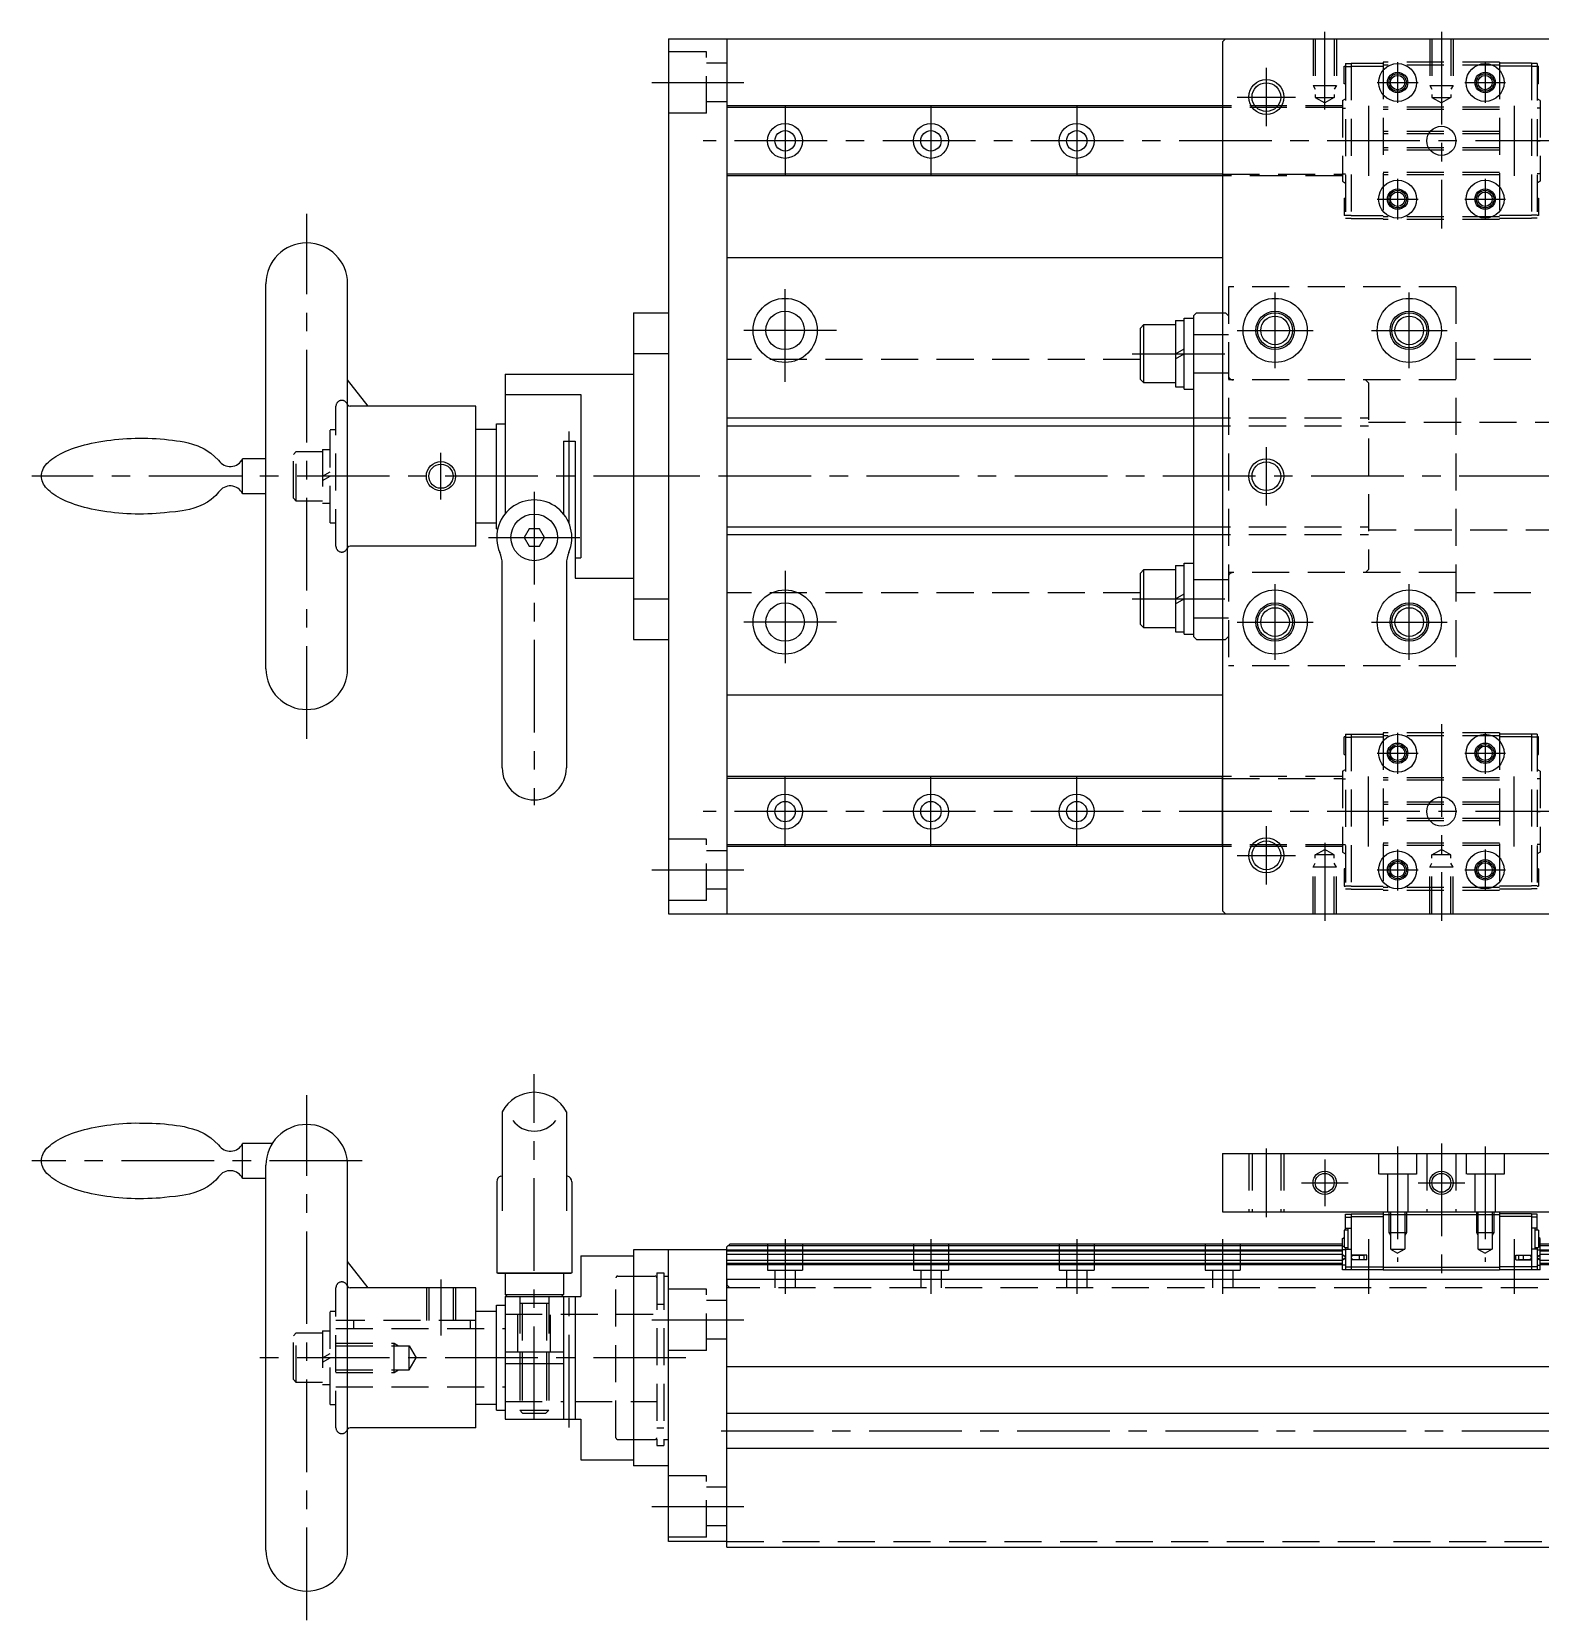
# Model space of a CAD drawing. Extents: x -2 to 677, y -8 to 277.
# Drawn here: x 234.7 to 493.3, y 5 to 277.3 of the extents above; entities that cross this region are included whole.
import ezdxf

# ---------------------------------------------------------------- set-up
doc = ezdxf.new("R2010")
doc.units = 0
doc.header["$LTSCALE"] = 0.5
doc.linetypes.add('CENTER', pattern=[50.8, 31.75, -6.35, 6.35, -6.35])
doc.linetypes.add('DASHED', pattern=[19.05, 12.7, -6.35])
for name, color, linetype in [('MSM_CENTER', 1, 'CENTER'), ('MSM_CONTINUOUS', 7, 'CONTINUOUS'), ('MSM_DASHED', 4, 'DASHED'), ('MSM_NARROW', 5, 'CONTINUOUS')]:
    doc.layers.add(name, color=color, linetype=linetype)

msp = doc.modelspace()

# ---------------------------------------------------------------- linework, layer by layer
at = {"layer": 'MSM_CENTER'}
for p, q in [((456.36, 264.01), (456.36, 277.34)), ((476.36, 277.34), (476.36, 243.64)), ((446.36, 261.14), (446.36, 271.14)), ((468.86, 272.14), (468.86, 265.14)), ((483.86, 272.14), (483.86, 265.14)), ((341.02, 268.64), (356.76, 268.64)), ((465.36, 268.64), (472.36, 268.64)), ((480.36, 268.64), (487.36, 268.64)), ((363.86, 264.64), (363.86, 252.64)), ((388.86, 264.64), (388.86, 252.64)), ((413.86, 264.64), (413.86, 252.64)), ((438.86, 264.64), (438.86, 252.64)), ((441.36, 266.14), (451.36, 266.14)), ((463.86, 264.64), (463.86, 252.64)), ((488.86, 264.64), (488.86, 252.64)), ((675.88, 258.64), (349.83, 258.64)), ((468.86, 252.14), (468.86, 245.14)), ((483.86, 252.14), (483.86, 245.14)), ((465.36, 248.64), (472.36, 248.64)), ((480.36, 248.64), (487.36, 248.64)), ((281.86, 156.14), (281.86, 246.14)), ((363.86, 217.34), (363.86, 234.94)), ((447.86, 219.64), (447.86, 232.64)), ((470.86, 219.64), (470.86, 232.64)), ((372.66, 226.14), (355.06, 226.14)), ((441.36, 226.14), (454.36, 226.14)), ((464.36, 226.14), (477.36, 226.14)), ((423.34, 222.14), (441.86, 222.14)), ((326.86, 192.99), (326.86, 208.81)), ((304.86, 197.14), (304.86, 205.14)), ((446.36, 196.14), (446.36, 206.14)), ((346.86, 201.14), (234.71, 201.14)), ((673.11, 201.14), (342.36, 201.14)), ((320.86, 198.47), (320.86, 144.76)), ((313.03, 190.64), (328.69, 190.64)), ((363.86, 184.94), (363.86, 167.34)), ((447.86, 169.64), (447.86, 182.64)), ((470.86, 169.64), (470.86, 182.64)), ((423.34, 180.14), (441.86, 180.14)), ((372.66, 176.14), (355.06, 176.14)), ((441.36, 176.14), (454.36, 176.14)), ((464.36, 176.14), (477.36, 176.14)), ((476.36, 158.64), (476.36, 124.93)), ((468.86, 157.14), (468.86, 150.14)), ((483.86, 157.14), (483.86, 150.14)), ((465.36, 153.64), (472.36, 153.64)), ((480.36, 153.64), (487.36, 153.64)), ((363.86, 137.64), (363.86, 149.64)), ((388.86, 137.64), (388.86, 149.64)), ((413.86, 137.64), (413.86, 149.64)), ((438.86, 137.64), (438.86, 149.64)), ((463.86, 137.64), (463.86, 149.64)), ((488.86, 137.64), (488.86, 149.64)), ((675.88, 143.64), (349.83, 143.64)), ((446.36, 131.14), (446.36, 141.14)), ((456.36, 138.27), (456.36, 124.93)), ((468.86, 137.14), (468.86, 130.14)), ((483.86, 137.14), (483.86, 130.14)), ((341.02, 133.64), (356.76, 133.64)), ((441.36, 136.14), (451.36, 136.14)), ((465.36, 133.64), (472.36, 133.64)), ((480.36, 133.64), (487.36, 133.64)), ((320.86, 39.5), (320.86, 98.6)), ((281.86, 5), (281.86, 95)), ((446.36, 74.12), (446.36, 85.88)), ((468.86, 86.23), (468.86, 66.42)), ((476.36, 86.75), (476.36, 63.5)), ((483.86, 86.23), (483.86, 66.42)), ((291.36, 83.75), (234.71, 83.75)), ((456.36, 84), (456.36, 76)), ((452.36, 80), (460.36, 80)), ((472.36, 80), (480.36, 80)), ((363.86, 70.32), (363.86, 60.98)), ((388.86, 70.32), (388.86, 60.98)), ((413.86, 70.32), (413.86, 60.98)), ((438.86, 70.32), (438.86, 60.98)), ((463.86, 70.32), (463.86, 60.98)), ((488.86, 70.32), (488.86, 60.98)), ((304.86, 63.43), (304.86, 53.81)), ((326.86, 38.07), (326.86, 61.95)), ((341.02, 56.5), (356.76, 56.5)), ((346.86, 50), (272.36, 50)), ((352.87, 37.5), (676.59, 37.5)), ((341.02, 24.5), (356.76, 24.5))]:
    msp.add_line(p, q, dxfattribs=at)
at = {"layer": 'MSM_CONTINUOUS'}
for p, q in [((343.86, 276.14), (673.86, 276.14)), ((343.86, 276.14), (343.86, 126.14)), ((353.86, 276.14), (353.86, 126.14)), ((438.86, 275.64), (439.36, 276.14)), ((438.86, 275.64), (438.86, 126.64)), ((439.36, 276.14), (513.36, 276.14)), ((438.86, 264.64), (353.86, 264.64)), ((438.86, 264.34), (353.86, 264.34)), ((438.86, 252.94), (353.86, 252.94)), ((438.86, 252.64), (353.86, 252.64)), ((353.86, 238.64), (438.86, 238.64)), ((274.86, 168.14), (274.86, 234.14)), ((288.86, 168.14), (288.86, 234.14)), ((337.86, 229.14), (343.86, 229.14)), ((337.86, 229.14), (337.86, 173.14)), ((434.36, 229.14), (433.86, 228.64)), ((434.36, 229.14), (438.86, 229.14)), ((424.76, 226.54), (425.36, 227.14)), ((424.76, 217.74), (424.76, 226.54)), ((425.36, 227.14), (430.76, 227.14)), ((425.36, 217.14), (425.36, 227.14)), ((430.76, 227.84), (432.26, 227.84)), ((430.76, 227.84), (430.76, 216.44)), ((432.26, 216.04), (432.26, 228.24)), ((432.26, 228.24), (433.86, 228.24)), ((433.86, 228.64), (433.86, 173.64)), ((337.86, 222.16), (343.86, 222.16)), ((430.76, 222.14), (432.26, 223)), ((430.76, 221.27), (432.26, 222.14)), ((315.86, 218.64), (315.86, 194.7)), ((315.86, 218.64), (337.86, 218.64)), ((292.41, 213.14), (288.86, 217.65)), ((425.36, 217.14), (424.76, 217.74)), ((430.76, 217.14), (425.36, 217.14)), ((430.76, 216.44), (432.26, 216.44)), ((432.26, 216.04), (433.86, 216.04)), ((310.86, 213.14), (289.28, 213.14)), ((310.86, 189.14), (310.86, 213.14)), ((315.86, 215.14), (328.86, 215.14)), ((328.86, 215.14), (328.86, 187.14)), ((314.36, 192.14), (314.36, 210.14)), ((314.36, 210.14), (315.86, 210.14)), ((353.86, 211.14), (433.86, 211.14)), ((245.59, 206.93), (246.23, 207.05)), ((246.23, 207.05), (246.89, 207.16)), ((246.89, 207.16), (247.56, 207.26)), ((247.56, 207.26), (248.24, 207.35)), ((248.24, 207.35), (248.92, 207.43)), ((248.92, 207.43), (249.62, 207.49)), ((249.62, 207.49), (250.32, 207.55)), ((250.32, 207.55), (251.03, 207.59)), ((251.03, 207.59), (251.74, 207.62)), ((251.74, 207.62), (252.46, 207.65)), ((252.46, 207.65), (253.17, 207.64)), ((253.17, 207.64), (253.89, 207.64)), ((253.89, 207.64), (254.61, 207.64)), ((254.61, 207.64), (255.33, 207.62)), ((255.33, 207.62), (256.04, 207.58)), ((256.04, 207.58), (256.74, 207.53)), ((256.74, 207.53), (257.44, 207.47)), ((257.44, 207.47), (258.14, 207.4)), ((258.14, 207.4), (258.82, 207.32)), ((258.82, 207.32), (259.5, 207.23)), ((259.5, 207.23), (260.16, 207.13)), ((260.16, 207.13), (260.82, 207.01)), ((260.82, 207.01), (261.55, 206.84)), ((314.36, 209.14), (310.86, 209.14)), ((325.86, 207.14), (325.86, 194.7)), ((325.86, 207.14), (327.86, 207.14)), ((327.86, 207.14), (327.86, 183.64)), ((238.15, 204.06), (238.49, 204.3)), ((238.49, 204.3), (238.85, 204.54)), ((238.85, 204.54), (239.23, 204.77)), ((239.23, 204.77), (239.65, 204.99)), ((239.65, 204.99), (240.08, 205.21)), ((240.08, 205.21), (240.54, 205.42)), ((240.54, 205.42), (241.02, 205.62)), ((241.02, 205.62), (241.53, 205.82)), ((241.53, 205.82), (242.05, 206)), ((242.05, 206), (242.6, 206.18)), ((242.6, 206.18), (243.16, 206.35)), ((243.16, 206.35), (243.74, 206.51)), ((243.74, 206.51), (244.34, 206.66)), ((244.34, 206.66), (244.96, 206.8)), ((244.96, 206.8), (245.59, 206.93)), ((261.55, 206.84), (262.26, 206.65)), ((262.26, 206.65), (263.16, 206.34)), ((263.16, 206.34), (264.25, 205.83)), ((264.25, 205.83), (265.41, 205.11)), ((265.41, 205.11), (266.75, 203.87)), ((236.38, 201.43), (236.42, 201.7)), ((236.42, 201.7), (236.5, 201.97)), ((236.5, 201.97), (236.6, 202.24)), ((236.6, 202.24), (236.74, 202.51)), ((236.74, 202.51), (236.9, 202.78)), ((236.9, 202.78), (237.09, 203.04)), ((237.09, 203.04), (237.32, 203.3)), ((237.32, 203.3), (237.57, 203.56)), ((237.57, 203.56), (237.85, 203.81)), ((237.85, 203.81), (238.15, 204.06)), ((274.86, 204.14), (270.86, 204.14)), ((270.86, 198.14), (270.86, 204.14)), ((236.36, 201.16), (236.38, 201.43)), ((236.38, 200.88), (236.36, 201.16)), ((236.42, 200.61), (236.38, 200.88)), ((236.5, 200.34), (236.42, 200.61)), ((236.6, 200.07), (236.5, 200.34)), ((236.74, 199.8), (236.6, 200.07)), ((236.9, 199.53), (236.74, 199.8)), ((237.09, 199.27), (236.9, 199.53)), ((237.32, 199.01), (237.09, 199.27)), ((237.57, 198.75), (237.32, 199.01)), ((237.85, 198.5), (237.57, 198.75)), ((238.15, 198.25), (237.85, 198.5)), ((238.49, 198.01), (238.15, 198.25)), ((238.85, 197.78), (238.49, 198.01)), ((239.23, 197.55), (238.85, 197.78)), ((239.65, 197.32), (239.23, 197.55)), ((240.08, 197.1), (239.65, 197.32)), ((240.54, 196.89), (240.08, 197.1)), ((241.02, 196.69), (240.54, 196.89)), ((241.53, 196.5), (241.02, 196.69)), ((242.05, 196.31), (241.53, 196.5)), ((242.6, 196.13), (242.05, 196.31)), ((243.16, 195.96), (242.6, 196.13)), ((264.07, 196.29), (263.32, 195.94)), ((264.84, 196.7), (264.07, 196.29)), ((265.44, 197.17), (264.84, 196.7)), ((266.25, 197.86), (265.44, 197.17)), ((266.75, 198.41), (266.25, 197.86)), ((274.86, 198.14), (270.86, 198.14)), ((243.74, 195.8), (243.16, 195.96)), ((244.34, 195.65), (243.74, 195.8)), ((244.96, 195.51), (244.34, 195.65)), ((245.59, 195.38), (244.96, 195.51)), ((246.23, 195.26), (245.59, 195.38)), ((246.89, 195.15), (246.23, 195.26)), ((247.56, 195.05), (246.89, 195.15)), ((248.24, 194.96), (247.56, 195.05)), ((248.92, 194.89), (248.24, 194.96)), ((249.62, 194.82), (248.92, 194.89)), ((250.32, 194.76), (249.62, 194.82)), ((251.03, 194.72), (250.32, 194.76)), ((251.74, 194.69), (251.03, 194.72)), ((252.46, 194.65), (251.74, 194.69)), ((253.18, 194.64), (252.46, 194.65)), ((253.89, 194.66), (253.18, 194.64)), ((254.61, 194.67), (253.89, 194.66)), ((255.33, 194.7), (254.61, 194.67)), ((256.04, 194.73), (255.33, 194.7)), ((256.74, 194.78), (256.04, 194.73)), ((257.44, 194.84), (256.74, 194.78)), ((258.31, 194.95), (257.44, 194.84)), ((259.33, 195.06), (258.31, 194.95)), ((260.49, 195.23), (259.33, 195.06)), ((261.74, 195.45), (260.49, 195.23)), ((262.52, 195.65), (261.74, 195.45)), ((263.32, 195.94), (262.52, 195.65)), ((310.86, 193.14), (314.36, 193.14)), ((314.36, 192.14), (314.59, 192.14)), ((320, 192.14), (319.13, 190.64)), ((321.73, 192.14), (320, 192.14)), ((322.59, 190.64), (321.73, 192.14)), ((353.86, 191.14), (433.86, 191.14)), ((310.86, 189.14), (289.28, 189.14)), ((319.13, 190.64), (320, 189.14)), ((320, 189.14), (321.73, 189.14)), ((321.73, 189.14), (322.59, 190.64)), ((315.36, 151.14), (315.36, 186.1)), ((326.37, 186.1), (326.37, 151.14)), ((327.86, 187.14), (328.86, 187.14)), ((430.76, 185.84), (432.26, 185.84)), ((430.76, 185.84), (430.76, 174.44)), ((432.26, 174.04), (432.26, 186.24)), ((432.26, 186.24), (433.86, 186.24)), ((327.86, 183.64), (337.86, 183.64)), ((424.76, 184.54), (425.36, 185.14)), ((424.76, 175.74), (424.76, 184.54)), ((425.36, 185.14), (430.76, 185.14)), ((425.36, 175.14), (425.36, 185.14)), ((337.86, 180.12), (343.86, 180.12)), ((430.76, 180.14), (432.26, 181)), ((430.76, 179.27), (432.26, 180.14)), ((425.36, 175.14), (424.76, 175.74)), ((430.76, 175.14), (425.36, 175.14)), ((430.76, 174.44), (432.26, 174.44)), ((337.86, 173.14), (343.86, 173.14)), ((432.26, 174.04), (433.86, 174.04)), ((434.36, 173.14), (433.86, 173.64)), ((434.36, 173.14), (438.86, 173.14)), ((353.86, 163.64), (438.86, 163.64)), ((438.86, 149.64), (353.86, 149.64)), ((438.86, 149.34), (353.86, 149.34)), ((438.86, 137.94), (353.86, 137.94)), ((438.86, 137.64), (353.86, 137.64)), ((343.86, 126.14), (673.86, 126.14)), ((438.86, 126.64), (439.36, 126.14)), ((439.36, 126.14), (513.36, 126.14)), ((247.56, 89.87), (248.24, 89.96)), ((248.24, 89.96), (248.92, 90.04)), ((248.92, 90.04), (249.62, 90.11)), ((249.62, 90.11), (250.32, 90.16)), ((250.32, 90.16), (251.03, 90.2)), ((251.03, 90.2), (251.74, 90.24)), ((251.74, 90.24), (252.46, 90.26)), ((252.46, 90.26), (253.17, 90.25)), ((253.17, 90.25), (253.89, 90.25)), ((253.89, 90.25), (254.61, 90.25)), ((254.61, 90.25), (255.33, 90.23)), ((255.33, 90.23), (256.04, 90.19)), ((256.04, 90.19), (256.74, 90.14)), ((256.74, 90.14), (257.44, 90.09)), ((257.44, 90.09), (258.14, 90.02)), ((258.14, 90.02), (258.82, 89.93)), ((258.82, 89.93), (259.5, 89.84)), ((315.36, 92.15), (315.36, 75.17)), ((326.37, 92.15), (326.37, 75.17)), ((238.85, 87.15), (239.23, 87.38)), ((239.23, 87.38), (239.65, 87.6)), ((239.65, 87.6), (240.08, 87.82)), ((240.08, 87.82), (240.54, 88.03)), ((240.54, 88.03), (241.02, 88.23)), ((241.02, 88.23), (241.53, 88.43)), ((241.53, 88.43), (242.05, 88.61)), ((242.05, 88.61), (242.6, 88.79)), ((242.6, 88.79), (243.16, 88.96)), ((243.16, 88.96), (243.74, 89.12)), ((243.74, 89.12), (244.34, 89.27)), ((244.34, 89.27), (244.96, 89.41)), ((244.96, 89.41), (245.59, 89.54)), ((245.59, 89.54), (246.23, 89.66)), ((246.23, 89.66), (246.89, 89.77)), ((246.89, 89.77), (247.56, 89.87)), ((259.5, 89.84), (260.16, 89.74)), ((260.16, 89.74), (260.82, 89.63)), ((260.82, 89.63), (261.55, 89.45)), ((261.55, 89.45), (262.26, 89.27)), ((262.26, 89.27), (263.16, 88.96)), ((263.16, 88.96), (264.25, 88.44)), ((264.25, 88.44), (265.41, 87.72)), ((265.41, 87.72), (266.75, 86.48)), ((236.42, 84.31), (236.5, 84.59)), ((236.5, 84.59), (236.6, 84.86)), ((236.6, 84.86), (236.74, 85.13)), ((236.74, 85.13), (236.9, 85.39)), ((236.9, 85.39), (237.09, 85.66)), ((237.09, 85.66), (237.32, 85.92)), ((237.32, 85.92), (237.57, 86.17)), ((237.57, 86.17), (237.85, 86.42)), ((237.85, 86.42), (238.15, 86.67)), ((238.15, 86.67), (238.49, 86.91)), ((238.49, 86.91), (238.85, 87.15)), ((275.95, 86.75), (270.86, 86.75)), ((270.86, 80.75), (270.86, 86.75)), ((438.86, 85), (438.86, 75)), ((438.86, 85), (588.86, 85)), ((236.36, 83.77), (236.38, 84.04)), ((236.38, 83.5), (236.36, 83.77)), ((236.38, 84.04), (236.42, 84.31)), ((236.42, 83.22), (236.38, 83.5)), ((236.5, 82.95), (236.42, 83.22)), ((236.6, 82.68), (236.5, 82.95)), ((236.74, 82.41), (236.6, 82.68)), ((236.9, 82.15), (236.74, 82.41)), ((237.09, 81.88), (236.9, 82.15)), ((237.32, 81.62), (237.09, 81.88)), ((274.86, 17), (274.86, 83)), ((288.86, 17), (288.86, 83)), ((237.57, 81.37), (237.32, 81.62)), ((237.85, 81.11), (237.57, 81.37)), ((238.15, 80.87), (237.85, 81.11)), ((238.49, 80.63), (238.15, 80.87)), ((238.85, 80.39), (238.49, 80.63)), ((239.23, 80.16), (238.85, 80.39)), ((239.65, 79.93), (239.23, 80.16)), ((240.08, 79.72), (239.65, 79.93)), ((240.54, 79.51), (240.08, 79.72)), ((241.02, 79.3), (240.54, 79.51)), ((241.53, 79.11), (241.02, 79.3)), ((242.05, 78.92), (241.53, 79.11)), ((264.84, 79.31), (264.07, 78.9)), ((265.44, 79.78), (264.84, 79.31)), ((266.25, 80.47), (265.44, 79.78)), ((266.75, 81.02), (266.25, 80.47)), ((274.86, 80.75), (270.86, 80.75)), ((314.42, 80.17), (314.42, 64.59)), ((315.15, 81.13), (315.36, 81.19)), ((326.58, 81.13), (326.37, 81.19)), ((327.3, 80.17), (327.3, 64.59)), ((242.6, 78.75), (242.05, 78.92)), ((243.16, 78.58), (242.6, 78.75)), ((243.74, 78.42), (243.16, 78.58)), ((244.34, 78.27), (243.74, 78.42)), ((244.96, 78.12), (244.34, 78.27)), ((245.59, 77.99), (244.96, 78.12)), ((246.23, 77.87), (245.59, 77.99)), ((246.89, 77.76), (246.23, 77.87)), ((247.56, 77.66), (246.89, 77.76)), ((248.24, 77.58), (247.56, 77.66)), ((248.92, 77.5), (248.24, 77.58)), ((249.62, 77.43), (248.92, 77.5)), ((250.32, 77.38), (249.62, 77.43)), ((251.03, 77.33), (250.32, 77.38)), ((251.74, 77.3), (251.03, 77.33)), ((252.46, 77.27), (251.74, 77.3)), ((253.18, 77.25), (252.46, 77.27)), ((253.89, 77.27), (253.18, 77.25)), ((254.61, 77.28), (253.89, 77.27)), ((255.33, 77.31), (254.61, 77.28)), ((256.04, 77.35), (255.33, 77.31)), ((256.74, 77.39), (256.04, 77.35)), ((257.44, 77.45), (256.74, 77.39)), ((258.31, 77.57), (257.44, 77.45)), ((259.33, 77.67), (258.31, 77.57)), ((260.49, 77.84), (259.33, 77.67)), ((261.74, 78.06), (260.49, 77.84)), ((262.52, 78.26), (261.74, 78.06)), ((263.32, 78.56), (262.52, 78.26)), ((264.07, 78.9), (263.32, 78.56)), ((438.86, 75), (588.86, 75)), ((459.91, 71.9), (459.91, 74.6)), ((459.91, 74.6), (460.91, 74.6)), ((459.91, 74.1), (460.91, 74.1)), ((460.91, 74.7), (460.91, 65.1)), ((460.91, 74.7), (466.41, 74.7)), ((460.91, 74.2), (466.41, 74.2)), ((466.41, 75), (466.41, 65)), ((486.31, 74.5), (466.41, 74.5)), ((486.31, 75), (486.31, 65)), ((491.81, 74.7), (486.31, 74.7)), ((491.81, 74.2), (486.31, 74.2)), ((491.81, 74.7), (491.81, 65.1)), ((492.81, 74.6), (491.81, 74.6)), ((492.81, 74.1), (491.81, 74.1)), ((492.81, 71.9), (492.81, 74.6)), ((459.71, 71.9), (459.71, 68.9)), ((460.31, 71.9), (459.71, 71.9)), ((459.91, 72.2), (460.91, 72.2)), ((460.31, 72.2), (460.31, 68.6)), ((492.81, 72.2), (491.81, 72.2)), ((492.41, 72.2), (492.41, 68.6)), ((493.01, 71.9), (492.41, 71.9)), ((493.01, 71.9), (493.01, 68.9)), ((337.86, 68.5), (337.86, 31.5)), ((353.86, 68.5), (337.86, 68.5)), ((343.86, 18.5), (343.86, 68.5)), ((354.36, 69.5), (353.86, 69)), ((353.86, 17.5), (353.86, 69)), ((459.41, 68.46), (353.86, 68.46)), ((459.41, 68.25), (353.86, 68.25)), ((459.41, 69.2), (354.06, 69.2)), ((459.41, 69.5), (354.36, 69.5)), ((459.41, 70.43), (459.71, 70.61)), ((459.41, 65.1), (459.41, 70.43)), ((459.41, 69.13), (459.71, 69.13)), ((459.91, 68.51), (459.41, 68.51)), ((459.71, 68.9), (460.31, 68.9)), ((459.91, 68.9), (459.91, 65.1)), ((459.91, 68.6), (460.91, 68.6)), ((492.81, 68.6), (491.81, 68.6)), ((492.41, 68.9), (493.01, 68.9)), ((492.81, 68.9), (492.81, 65.1)), ((492.81, 68.51), (493.31, 68.51)), ((493.31, 70.43), (493.01, 70.61)), ((493.31, 69.13), (493.01, 69.13)), ((493.31, 65.1), (493.31, 70.43)), ((534.41, 69.5), (493.31, 69.5)), ((534.41, 69.2), (493.31, 69.2)), ((534.41, 68.46), (493.31, 68.46)), ((534.41, 68.25), (493.31, 68.25)), ((292.41, 62), (288.86, 66.52)), ((328.86, 67.5), (337.86, 67.5)), ((328.86, 67.5), (328.86, 60.5)), ((459.41, 67.7), (353.86, 67.7)), ((459.41, 66.7), (353.86, 66.7)), ((459.41, 66.15), (353.86, 66.15)), ((459.41, 65.94), (353.86, 65.94)), ((459.91, 67.38), (459.41, 67.64)), ((459.91, 67.29), (459.41, 67.55)), ((459.91, 67.11), (459.41, 66.85)), ((459.91, 67.02), (459.41, 66.76)), ((459.91, 65.89), (459.41, 65.89)), ((459.91, 67.11), (459.91, 67.11)), ((459.91, 65.6), (466.41, 65.6)), ((463.61, 67.6), (460.91, 67.6)), ((463.61, 66.8), (460.91, 66.8)), ((463.11, 67.55), (461.26, 67.55)), ((461.26, 66.85), (463.11, 66.85)), ((461.71, 67.55), (461.71, 67.6)), ((461.71, 66.8), (461.71, 66.85)), ((462.17, 67.55), (462.17, 67.6)), ((462.17, 66.8), (462.17, 66.85)), ((462.31, 66.85), (462.31, 67.55)), ((463.11, 66.85), (463.11, 67.55)), ((463.61, 66.8), (463.61, 67.6)), ((486.31, 65.5), (466.41, 65.5)), ((492.81, 65.6), (486.31, 65.6)), ((489.11, 67.6), (491.81, 67.6)), ((489.11, 66.8), (489.11, 67.6)), ((489.11, 66.8), (491.81, 66.8)), ((491.46, 67.55), (489.61, 67.55)), ((489.61, 67.55), (489.61, 66.85)), ((489.61, 66.85), (491.46, 66.85)), ((490.41, 67.55), (490.41, 66.85)), ((490.55, 67.55), (490.55, 67.6)), ((490.55, 66.8), (490.55, 66.85)), ((491.01, 67.55), (491.01, 67.6)), ((491.01, 66.8), (491.01, 66.85)), ((492.81, 67.38), (493.31, 67.64)), ((492.81, 67.29), (493.31, 67.55)), ((492.81, 67.11), (493.31, 66.85)), ((492.81, 67.11), (492.81, 67.11)), ((492.81, 67.02), (493.31, 66.76)), ((492.81, 65.89), (493.31, 65.89)), ((534.41, 67.7), (493.31, 67.7)), ((534.41, 66.7), (493.31, 66.7)), ((534.41, 66.15), (493.31, 66.15)), ((534.41, 65.94), (493.31, 65.94)), ((314.42, 64.59), (314.62, 64.5)), ((314.42, 64.59), (327.3, 64.59)), ((314.62, 64.5), (327.1, 64.5)), ((315.86, 64.5), (315.86, 60.87)), ((325.86, 64.5), (325.86, 60.87)), ((327.3, 64.59), (327.1, 64.5)), ((353.86, 63.5), (673.86, 63.5)), ((466.41, 65.1), (459.41, 65.1)), ((486.31, 65), (466.41, 65)), ((493.31, 65.1), (486.31, 65.1)), ((310.86, 62), (289.28, 62)), ((310.86, 38), (310.86, 62)), ((315.86, 60.87), (325.86, 60.87)), ((316.23, 60.5), (315.86, 60.87)), ((315.86, 60.5), (315.86, 39.5)), ((315.86, 60.5), (328.86, 60.5)), ((325.5, 60.5), (325.86, 60.87)), ((325.86, 60.5), (325.86, 39.5)), ((327.86, 60.5), (327.86, 39.5)), ((310.86, 58), (314.36, 58)), ((314.36, 41), (314.36, 59)), ((314.36, 59), (315.86, 59)), ((315.86, 51), (325.86, 51)), ((318.36, 51), (318.36, 49)), ((323.36, 51), (323.36, 49)), ((315.86, 49), (325.86, 49)), ((353.86, 48.5), (673.86, 48.5)), ((314.36, 42), (310.86, 42)), ((314.36, 41), (315.86, 41)), ((315.86, 39.5), (328.86, 39.5)), ((328.86, 39.5), (328.86, 32.5)), ((353.86, 40.5), (673.86, 40.5)), ((310.86, 38), (289.28, 38)), ((353.86, 34.5), (673.86, 34.5)), ((328.86, 32.5), (337.86, 32.5)), ((343.86, 31.5), (337.86, 31.5)), ((353.86, 18.5), (343.86, 18.5)), ((353.86, 17.5), (673.86, 17.5))]:
    msp.add_line(p, q, dxfattribs=at)
for centre, radius in [((468.86, 268.64), 3.25), ((468.86, 268.64), 1.75), ((468.86, 268.64), 1.23), ((483.86, 268.64), 3.25), ((483.86, 268.64), 1.75), ((483.86, 268.64), 1.23), ((446.36, 266.14), 2.46), ((363.86, 258.64), 3), ((388.86, 258.64), 3), ((413.86, 258.64), 3), ((363.86, 258.64), 1.75), ((388.86, 258.64), 1.75), ((413.86, 258.64), 1.75), ((476.36, 258.64), 2.5), ((468.86, 248.64), 3.25), ((483.86, 248.64), 3.25), ((468.86, 248.64), 1.75), ((468.86, 248.64), 1.23), ((483.86, 248.64), 1.75), ((483.86, 248.64), 1.23), ((363.86, 226.14), 5.5), ((447.86, 226.14), 5.5), ((470.86, 226.14), 5.5), ((363.86, 226.14), 3.3), ((447.86, 226.14), 3.3), ((470.86, 226.14), 3.3), ((447.86, 226.14), 2.46), ((470.86, 226.14), 2.46), ((304.86, 201.14), 2.07), ((446.36, 201.14), 2.46), ((320.86, 190.64), 4), ((363.86, 176.14), 5.5), ((447.86, 176.14), 5.5), ((470.86, 176.14), 5.5), ((363.86, 176.14), 3.3), ((447.86, 176.14), 3.3), ((447.86, 176.14), 2.46), ((470.86, 176.14), 3.3), ((470.86, 176.14), 2.46), ((468.86, 153.64), 3.25), ((468.86, 153.64), 1.75), ((483.86, 153.64), 3.25), ((483.86, 153.64), 1.75), ((468.86, 153.64), 1.23), ((483.86, 153.64), 1.23), ((363.86, 143.64), 3), ((363.86, 143.64), 1.75), ((388.86, 143.64), 3), ((388.86, 143.64), 1.75), ((413.86, 143.64), 3), ((413.86, 143.64), 1.75), ((476.36, 143.64), 2.5), ((446.36, 136.14), 2.46), ((468.86, 133.64), 3.25), ((483.86, 133.64), 3.25), ((468.86, 133.64), 1.75), ((468.86, 133.64), 1.23), ((483.86, 133.64), 1.75), ((483.86, 133.64), 1.23), ((456.36, 80), 1.62), ((476.36, 80), 1.62)]:
    msp.add_circle(centre, radius, dxfattribs=at)
for centre, radius, start, end in [((281.86, 234.14), 7, 0, 180), ((289.28, 213.64), 0.5, 214.0625, 270), ((268.73, 205.19), 2.38, 213.6805, 333.8255), ((268.73, 197.09), 2.38, 26.1745, 146.3195), ((320.86, 190.64), 6.44, 336.6341, 203.3659), ((289.28, 188.64), 0.5, 90, 145.9375), ((310.36, 186.1), 5, 0, 23.3659), ((331.37, 186.1), 5, 156.6341, 180), ((281.86, 168.14), 7, 180, 360), ((320.86, 151.14), 5.5, 180, 0), ((320.86, 89.31), 6.2, 27.3186, 152.6814), ((281.86, 83), 7, 0, 180), ((320.86, 93.45), 4.6, 216.9899, 323.0101), ((268.73, 87.8), 2.38, 213.6805, 333.8255), ((268.73, 79.7), 2.38, 26.1745, 146.3195), ((315.42, 80.17), 1, 105.7247, 180), ((326.3, 80.17), 1, 0, 74.2753), ((461.26, 67.2), 0.35, 90, 270), ((491.46, 67.2), 0.35, 270, 90), ((289.28, 62.5), 0.5, 214.0625, 270), ((289.28, 37.5), 0.5, 90, 145.9375), ((281.86, 17), 7, 180, 360)]:
    msp.add_arc(centre, radius, start, end, dxfattribs=at)
at = {"layer": 'MSM_DASHED'}
for p, q in [((454.36, 276.14), (454.36, 268.14)), ((454.74, 276.14), (454.74, 266.07)), ((457.98, 276.14), (457.98, 266.07)), ((458.36, 276.14), (458.36, 268.14)), ((474.36, 276.14), (474.36, 268.14)), ((474.74, 276.14), (474.74, 266.07)), ((477.98, 276.14), (477.98, 266.07)), ((478.36, 276.14), (478.36, 268.14)), ((350.36, 273.89), (343.86, 273.89)), ((350.36, 263.39), (350.36, 273.89)), ((353.86, 271.94), (350.36, 271.94)), ((459.71, 268.44), (459.71, 271.44)), ((459.71, 271.44), (459.91, 271.44)), ((459.91, 271.89), (460.91, 271.89)), ((459.91, 271.89), (459.91, 245.39)), ((459.91, 271.39), (460.91, 271.39)), ((460.91, 271.94), (460.91, 245.34)), ((460.91, 271.94), (466.41, 271.94)), ((460.91, 271.44), (466.41, 271.44)), ((486.31, 272.14), (466.41, 272.14)), ((466.41, 272.14), (466.41, 245.14)), ((486.31, 271.64), (466.41, 271.64)), ((486.31, 272.14), (486.31, 245.14)), ((491.81, 271.94), (486.31, 271.94)), ((491.81, 271.44), (486.31, 271.44)), ((491.81, 271.94), (491.81, 245.34)), ((492.81, 271.89), (491.81, 271.89)), ((492.81, 271.39), (491.81, 271.39)), ((492.81, 271.89), (492.81, 245.39)), ((492.81, 271.44), (493.01, 271.44)), ((493.01, 268.44), (493.01, 271.44)), ((454.36, 268.14), (458.36, 268.14)), ((454.36, 268.14), (454.74, 267.48)), ((458.36, 268.14), (457.98, 267.48)), ((459.91, 268.44), (459.71, 268.44)), ((474.36, 268.14), (478.36, 268.14)), ((474.36, 268.14), (474.74, 267.48)), ((478.36, 268.14), (477.98, 267.48)), ((493.01, 268.44), (492.81, 268.44)), ((353.86, 265.34), (350.36, 265.34)), ((459.41, 264.64), (438.86, 264.64)), ((459.41, 264.34), (438.86, 264.34)), ((454.74, 266.07), (457.98, 266.07)), ((454.74, 266.07), (456.36, 265.14)), ((457.98, 266.07), (456.36, 265.14)), ((459.41, 265.57), (459.91, 265.87)), ((459.41, 265.57), (459.41, 251.71)), ((459.41, 264.27), (459.91, 264.27)), ((486.31, 264.44), (466.41, 264.44)), ((474.74, 266.07), (477.98, 266.07)), ((474.74, 266.07), (476.36, 265.14)), ((477.98, 266.07), (476.36, 265.14)), ((493.31, 265.57), (492.81, 265.87)), ((493.31, 264.27), (492.81, 264.27)), ((493.31, 265.57), (493.31, 251.71)), ((350.36, 263.39), (343.86, 263.39)), ((486.31, 264.04), (466.41, 264.04)), ((486.31, 260.24), (466.41, 260.24)), ((486.31, 259.84), (466.41, 259.84)), ((459.91, 258.64), (459.41, 258.64)), ((486.31, 257.44), (466.41, 257.44)), ((486.31, 257.04), (466.41, 257.04)), ((492.81, 258.64), (493.31, 258.64)), ((438.86, 252.94), (459.41, 252.94)), ((459.41, 252.64), (438.86, 252.64)), ((459.41, 253.01), (459.91, 253.01)), ((459.41, 251.71), (459.91, 251.41)), ((486.31, 253.24), (466.41, 253.24)), ((486.31, 252.84), (466.41, 252.84)), ((493.31, 253.01), (492.81, 253.01)), ((493.31, 251.71), (492.81, 251.41)), ((459.71, 248.84), (459.71, 245.84)), ((459.71, 248.84), (459.91, 248.84)), ((492.81, 248.84), (493.01, 248.84)), ((493.01, 248.84), (493.01, 245.84)), ((459.91, 245.84), (459.71, 245.84)), ((459.91, 245.89), (460.91, 245.89)), ((459.91, 245.39), (460.91, 245.39)), ((460.91, 245.84), (466.41, 245.84)), ((460.91, 245.34), (466.41, 245.34)), ((486.31, 245.64), (466.41, 245.64)), ((486.31, 245.14), (466.41, 245.14)), ((491.81, 245.84), (486.31, 245.84)), ((491.81, 245.34), (486.31, 245.34)), ((492.81, 245.89), (491.81, 245.89)), ((492.81, 245.39), (491.81, 245.39)), ((493.01, 245.84), (492.81, 245.84)), ((439.86, 233.64), (439.86, 168.64)), ((478.86, 233.64), (439.86, 233.64)), ((478.86, 233.64), (478.86, 168.64)), ((438.86, 229.14), (439.36, 229.14)), ((439.36, 229.14), (439.86, 228.64)), ((433.86, 225.44), (439.86, 225.44)), ((424.76, 221.14), (353.86, 221.14)), ((548.86, 221.14), (478.86, 221.14)), ((433.86, 218.84), (439.86, 218.84)), ((478.86, 217.64), (439.86, 217.64)), ((463.36, 217.64), (463.86, 217.14)), ((463.86, 217.14), (463.86, 185.14)), ((286.86, 189.14), (286.86, 213.14)), ((433.86, 211.14), (463.86, 211.14)), ((433.86, 209.78), (463.86, 209.78)), ((463.86, 210.39), (563.86, 210.39)), ((285.86, 193.14), (285.86, 209.14)), ((285.86, 209.14), (286.86, 209.14)), ((279.56, 204.89), (280.06, 205.39)), ((279.56, 197.39), (279.56, 204.89)), ((280.06, 205.39), (284.56, 205.39)), ((280.06, 196.89), (280.06, 205.39)), ((284.56, 205.74), (285.86, 205.74)), ((284.56, 205.74), (284.56, 196.54)), ((284.56, 201.14), (285.86, 201.89)), ((284.56, 200.39), (285.86, 201.14)), ((280.06, 196.89), (279.56, 197.39)), ((284.56, 196.89), (280.06, 196.89)), ((284.56, 196.54), (285.86, 196.54)), ((285.86, 193.14), (286.86, 193.14)), ((433.86, 192.49), (463.86, 192.49)), ((433.86, 191.14), (463.86, 191.14)), ((563.86, 191.89), (463.86, 191.89)), ((433.86, 183.44), (439.86, 183.44)), ((478.86, 184.64), (439.86, 184.64)), ((463.86, 185.14), (463.36, 184.64)), ((424.76, 181.14), (353.86, 181.14)), ((548.86, 181.14), (478.86, 181.14)), ((433.86, 176.84), (439.86, 176.84)), ((438.86, 173.14), (439.36, 173.14)), ((439.36, 173.14), (439.86, 173.64)), ((478.86, 168.64), (439.86, 168.64)), ((459.71, 153.44), (459.71, 156.44)), ((459.91, 156.44), (459.71, 156.44)), ((459.91, 156.89), (459.91, 130.39)), ((459.91, 156.89), (460.91, 156.89)), ((459.91, 156.39), (460.91, 156.39)), ((460.91, 156.94), (460.91, 130.34)), ((460.91, 156.94), (466.41, 156.94)), ((460.91, 156.44), (466.41, 156.44)), ((486.31, 157.14), (466.41, 157.14)), ((466.41, 157.14), (466.41, 130.14)), ((486.31, 156.64), (466.41, 156.64)), ((486.31, 157.14), (486.31, 130.14)), ((491.81, 156.94), (486.31, 156.94)), ((491.81, 156.44), (486.31, 156.44)), ((491.81, 156.94), (491.81, 130.34)), ((492.81, 156.89), (491.81, 156.89)), ((492.81, 156.39), (491.81, 156.39)), ((492.81, 156.89), (492.81, 130.39)), ((493.01, 156.44), (492.81, 156.44)), ((493.01, 153.44), (493.01, 156.44)), ((459.71, 153.44), (459.91, 153.44)), ((492.81, 153.44), (493.01, 153.44)), ((459.41, 150.57), (459.91, 150.87)), ((459.41, 150.57), (459.41, 136.71)), ((493.31, 150.57), (492.81, 150.87)), ((493.31, 150.57), (493.31, 136.71)), ((459.41, 149.64), (438.86, 149.64)), ((438.86, 149.34), (459.41, 149.34)), ((459.41, 149.27), (459.91, 149.27)), ((486.31, 149.44), (466.41, 149.44)), ((486.31, 149.04), (466.41, 149.04)), ((493.31, 149.27), (492.81, 149.27)), ((486.31, 145.24), (466.41, 145.24)), ((486.31, 144.84), (466.41, 144.84)), ((459.91, 143.64), (459.41, 143.64)), ((486.31, 142.44), (466.41, 142.44)), ((486.31, 142.04), (466.41, 142.04)), ((492.81, 143.64), (493.31, 143.64)), ((350.36, 138.89), (343.86, 138.89)), ((350.36, 128.39), (350.36, 138.89)), ((353.86, 136.94), (350.36, 136.94)), ((459.41, 137.94), (438.86, 137.94)), ((459.41, 137.64), (438.86, 137.64)), ((454.74, 136.2), (456.36, 137.14)), ((457.98, 136.2), (454.74, 136.2)), ((454.74, 126.14), (454.74, 136.2)), ((457.98, 136.2), (456.36, 137.14)), ((457.98, 126.14), (457.98, 136.2)), ((459.41, 138.01), (459.91, 138.01)), ((459.41, 136.71), (459.91, 136.41)), ((486.31, 138.24), (466.41, 138.24)), ((486.31, 137.84), (466.41, 137.84)), ((474.74, 136.2), (476.36, 137.14)), ((477.98, 136.2), (474.74, 136.2)), ((474.74, 126.14), (474.74, 136.2)), ((477.98, 136.2), (476.36, 137.14)), ((477.98, 126.14), (477.98, 136.2)), ((493.31, 138.01), (492.81, 138.01)), ((493.31, 136.71), (492.81, 136.41)), ((454.36, 134.14), (454.74, 134.79)), ((458.36, 134.14), (454.36, 134.14)), ((454.36, 126.14), (454.36, 134.14)), ((458.36, 134.14), (457.98, 134.79)), ((458.36, 126.14), (458.36, 134.14)), ((459.71, 133.84), (459.71, 130.84)), ((459.91, 133.84), (459.71, 133.84)), ((474.36, 134.14), (474.74, 134.79)), ((478.36, 134.14), (474.36, 134.14)), ((474.36, 126.14), (474.36, 134.14)), ((478.36, 134.14), (477.98, 134.79)), ((478.36, 126.14), (478.36, 134.14)), ((493.01, 133.84), (492.81, 133.84)), ((493.01, 133.84), (493.01, 130.84)), ((459.71, 130.84), (459.91, 130.84)), ((459.91, 130.89), (460.91, 130.89)), ((460.91, 130.84), (466.41, 130.84)), ((491.81, 130.84), (486.31, 130.84)), ((492.81, 130.89), (491.81, 130.89)), ((492.81, 130.84), (493.01, 130.84)), ((350.36, 128.39), (343.86, 128.39)), ((353.86, 130.34), (350.36, 130.34)), ((459.91, 130.39), (460.91, 130.39)), ((460.91, 130.34), (466.41, 130.34)), ((486.31, 130.64), (466.41, 130.64)), ((486.31, 130.14), (466.41, 130.14)), ((491.81, 130.34), (486.31, 130.34)), ((492.81, 130.39), (491.81, 130.39)), ((443.36, 85), (443.36, 75)), ((443.9, 85), (443.9, 75)), ((448.82, 85), (448.82, 75)), ((449.36, 85), (449.36, 75)), ((465.61, 85), (465.61, 81.5)), ((472.11, 85), (472.11, 81.5)), ((473.86, 85), (473.86, 75)), ((478.86, 85), (478.86, 75)), ((480.61, 85), (480.61, 81.5)), ((487.11, 85), (487.11, 81.5)), ((472.11, 81.5), (465.61, 81.5)), ((467.11, 81.5), (467.11, 75)), ((470.61, 81.5), (470.61, 75)), ((487.11, 81.5), (480.61, 81.5)), ((482.11, 81.5), (482.11, 75)), ((485.61, 81.5), (485.61, 75)), ((467.36, 75), (467.36, 71.5)), ((467.63, 75), (467.63, 68.63)), ((470.09, 75), (470.09, 68.63)), ((470.36, 75), (470.36, 71.5)), ((482.36, 75), (482.36, 71.5)), ((482.63, 75), (482.63, 68.63)), ((485.09, 75), (485.09, 68.63)), ((485.36, 75), (485.36, 71.5)), ((467.36, 71.5), (467.63, 71.03)), ((467.36, 71.5), (470.36, 71.5)), ((470.36, 71.5), (470.09, 71.03)), ((482.36, 71.5), (482.63, 71.03)), ((482.36, 71.5), (485.36, 71.5)), ((485.36, 71.5), (485.09, 71.03)), ((360.86, 69.5), (360.86, 65)), ((366.86, 69.5), (366.86, 65)), ((385.86, 69.5), (385.86, 65)), ((391.86, 69.5), (391.86, 65)), ((410.86, 69.5), (410.86, 65)), ((416.86, 69.5), (416.86, 65)), ((435.86, 69.5), (435.86, 65)), ((441.86, 69.5), (441.86, 65)), ((467.63, 68.63), (470.09, 68.63)), ((467.63, 68.63), (468.86, 67.92)), ((470.09, 68.63), (468.86, 67.92)), ((482.63, 68.63), (485.09, 68.63)), ((482.63, 68.63), (483.86, 67.92)), ((485.09, 68.63), (483.86, 67.92)), ((334.86, 36.3), (334.86, 63.7)), ((335.16, 64), (341.56, 64)), ((341.86, 64.59), (343.06, 64.59)), ((341.86, 64.59), (341.86, 34.95)), ((343.06, 64.59), (343.06, 34.95)), ((343.06, 64), (343.86, 64)), ((353.86, 63.5), (353.86, 62.5)), ((360.86, 65), (366.86, 65)), ((362.11, 65), (362.11, 62)), ((365.61, 65), (365.61, 62)), ((385.86, 65), (391.86, 65)), ((387.11, 65), (387.11, 62)), ((390.61, 65), (390.61, 62)), ((410.86, 65), (416.86, 65)), ((412.11, 65), (412.11, 62)), ((415.61, 65), (415.61, 62)), ((435.86, 65), (441.86, 65)), ((437.11, 65), (437.11, 62)), ((440.61, 65), (440.61, 62)), ((286.86, 38), (286.86, 62)), ((302.36, 62), (302.36, 56.4)), ((302.79, 62), (302.79, 56.4)), ((306.93, 62), (306.93, 56.4)), ((307.36, 62), (307.36, 56.4)), ((318.06, 51), (318.06, 60.5)), ((318.36, 60.5), (318.36, 51)), ((323.36, 60.5), (323.36, 51)), ((323.66, 51), (323.66, 60.5)), ((350.36, 61.75), (343.86, 61.75)), ((350.36, 51.25), (350.36, 61.75)), ((353.86, 62.5), (354.36, 62)), ((673.86, 62), (353.86, 62)), ((285.86, 42), (285.86, 58)), ((285.86, 58), (286.86, 58)), ((315.86, 57.5), (341.86, 57.5)), ((323.36, 59.3), (318.36, 59.3)), ((318.79, 59.3), (318.79, 51)), ((322.93, 59.3), (322.93, 51)), ((341.86, 59.2), (343.06, 59.2)), ((353.86, 59.8), (350.36, 59.8)), ((284.56, 54.6), (285.86, 54.6)), ((284.56, 54.6), (284.56, 45.4)), ((310.86, 56.4), (286.86, 56.4)), ((286.86, 55), (315.86, 55)), ((289.86, 56.4), (289.86, 55)), ((309.86, 56.4), (309.86, 55)), ((279.56, 53.75), (280.06, 54.25)), ((279.56, 46.25), (279.56, 53.75)), ((280.06, 54.25), (284.56, 54.25)), ((280.06, 45.75), (280.06, 54.25)), ((286.86, 52.5), (296.86, 52.5)), ((286.86, 52.07), (299.42, 52.07)), ((296.86, 47.5), (296.86, 52.5)), ((296.86, 52.5), (297.61, 52.07)), ((299.42, 47.93), (299.42, 52.07)), ((299.42, 52.07), (300.61, 50)), ((353.86, 53.2), (350.36, 53.2)), ((284.56, 50), (285.86, 50.75)), ((284.56, 49.25), (285.86, 50)), ((299.42, 47.93), (300.61, 50)), ((350.36, 51.25), (343.86, 51.25)), ((286.86, 47.93), (299.42, 47.93)), ((286.86, 47.5), (296.86, 47.5)), ((296.86, 47.5), (297.61, 47.93)), ((318.36, 49), (318.36, 41)), ((318.79, 49), (318.79, 40.57)), ((322.93, 49), (322.93, 40.57)), ((323.36, 49), (323.36, 41)), ((280.06, 45.75), (279.56, 46.25)), ((284.56, 45.75), (280.06, 45.75)), ((284.56, 45.4), (285.86, 45.4)), ((286.86, 45), (315.86, 45)), ((285.86, 42), (286.86, 42)), ((315.86, 42.5), (325.86, 42.5)), ((318.36, 41), (323.36, 41)), ((318.36, 41), (318.86, 40.5)), ((323.36, 41), (322.86, 40.5)), ((327.86, 42.5), (341.86, 42.5)), ((318.86, 40.5), (322.86, 40.5)), ((335.16, 36), (341.56, 36)), ((341.86, 37.99), (343.06, 37.99)), ((343.06, 36), (343.86, 36)), ((341.86, 34.95), (343.06, 34.95)), ((350.36, 29.75), (343.86, 29.75)), ((350.36, 19.25), (350.36, 29.75)), ((353.86, 27.8), (350.36, 27.8)), ((350.36, 19.25), (343.86, 19.25)), ((353.86, 21.2), (350.36, 21.2)), ((353.86, 18.5), (673.86, 18.5))]:
    msp.add_line(p, q, dxfattribs=at)
for centre, radius, start, end in [((440.66, 218.44), 0.8, 180, 270), ((287.86, 213.14), 1, 19.4712, 180), ((289.28, 213.64), 0.5, 199.4712, 214.0625), ((287.86, 189.14), 1, 180, 340.5288), ((289.28, 188.64), 0.5, 145.9375, 160.5288), ((440.66, 183.84), 0.8, 90, 180), ((287.86, 62), 1, 19.4712, 180), ((335.16, 63.7), 0.3, 90, 180), ((341.56, 63.7), 0.3, 0, 90), ((289.28, 62.5), 0.5, 199.4712, 214.0625), ((287.86, 38), 1, 180, 340.5288), ((289.28, 37.5), 0.5, 145.9375, 160.5288), ((335.16, 36.3), 0.3, 180, 270), ((341.56, 36.3), 0.3, 270, 0)]:
    msp.add_arc(centre, radius, start, end, dxfattribs=at)
at = {"layer": 'MSM_NARROW'}
for p, q in [((353.86, 209.78), (433.86, 209.78)), ((353.86, 192.49), (433.86, 192.49)), ((318.79, 51), (318.79, 49)), ((322.93, 51), (322.93, 49))]:
    msp.add_line(p, q, dxfattribs=at)
for centre, radius in [((468.86, 268.64), 1.5), ((483.86, 268.64), 1.5), ((446.36, 266.14), 3), ((468.86, 248.64), 1.5), ((483.86, 248.64), 1.5), ((447.86, 226.14), 3), ((470.86, 226.14), 3), ((304.86, 201.14), 2.5), ((446.36, 201.14), 3), ((447.86, 176.14), 3), ((470.86, 176.14), 3), ((468.86, 153.64), 1.5), ((483.86, 153.64), 1.5), ((446.36, 136.14), 3), ((468.86, 133.64), 1.5), ((483.86, 133.64), 1.5), ((456.36, 80), 2), ((476.36, 80), 2)]:
    msp.add_circle(centre, radius, dxfattribs=at)

doc.saveas('drawing.dxf')
